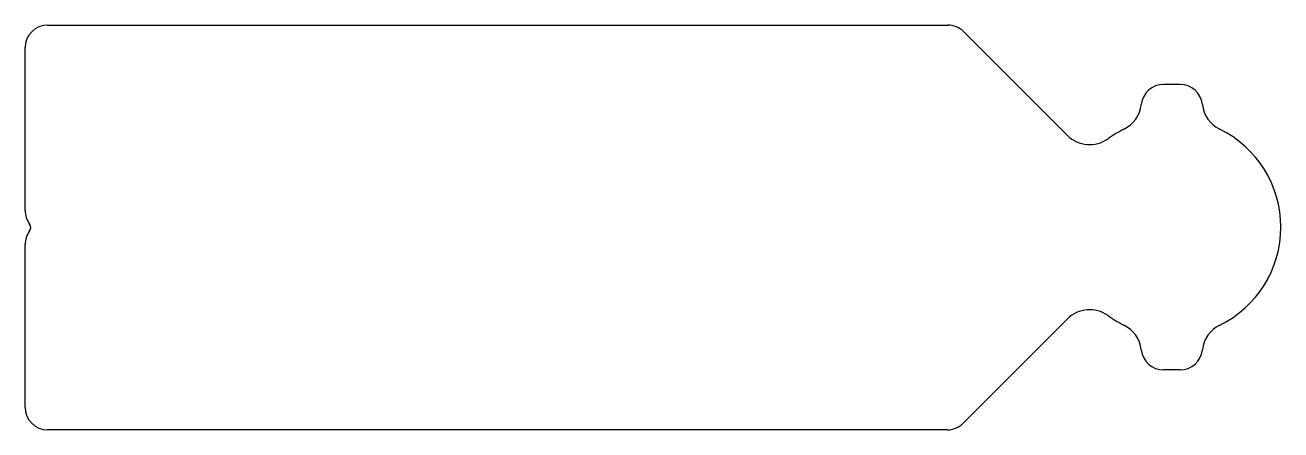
# Model space of a CAD drawing. Extents: x 2244 to 2299.9, y 1713.6 to 1731.6.
import ezdxf

# ---------------------------------------------------------------- set-up
doc = ezdxf.new("R2010")
doc.units = 0
doc.layers.get('0').update_dxf_attribs({"linetype": 'CONTINUOUS'})

msp = doc.modelspace()

# ---------------------------------------------------------------- linework, layer by layer
for p, q in [((2245.013, 1731.62), (2285.048, 1731.62)), ((2290.368, 1726.715), (2285.755, 1731.327)), ((2244.013, 1723.377), (2244.013, 1730.62)), ((2295.378, 1728.985), (2294.649, 1728.985)), ((2244.013, 1714.62), (2244.013, 1721.864)), ((2290.368, 1718.555), (2285.726, 1713.913)), ((2295.378, 1716.285), (2294.649, 1716.285)), ((2285.019, 1713.62), (2245.013, 1713.62))]:
    msp.add_line(p, q)
for centre, radius, start, end in [((2245.013, 1730.62), 1, 90, 180), ((2285.048, 1730.62), 1, 45, 90), ((2294.649, 1727.985), 1, 90, 173.721), ((2295.378, 1727.985), 1, 6.279, 90), ((2292.263, 1728.247), 1.4, 296.1039, 353.721), ((2297.763, 1728.247), 1.4, 186.279, 243.8961), ((2295.013, 1722.635), 4.85, 116.1039, 125.7931), ((2295.013, 1722.635), 4.85, 296.1039, 63.8961), ((2291.358, 1727.704), 1.4, 225, 305.7931), ((2245.013, 1723.377), 1, 180, 217.1129), ((2245.013, 1721.864), 1, 142.8871, 180), ((2244.013, 1722.62), 0.254, 322.8871, 37.1129), ((2291.358, 1717.565), 1.4, 54.2069, 135), ((2295.013, 1722.635), 4.85, 234.2069, 243.8961), ((2292.263, 1717.022), 1.4, 6.279, 63.8961), ((2297.763, 1717.022), 1.4, 116.1039, 173.721), ((2294.649, 1717.285), 1, 186.279, 270), ((2295.378, 1717.285), 1, 270, 353.721), ((2245.013, 1714.62), 1, 180, 270), ((2285.019, 1714.62), 1, 270, 315)]:
    msp.add_arc(centre, radius, start, end)

doc.saveas('drawing.dxf')
